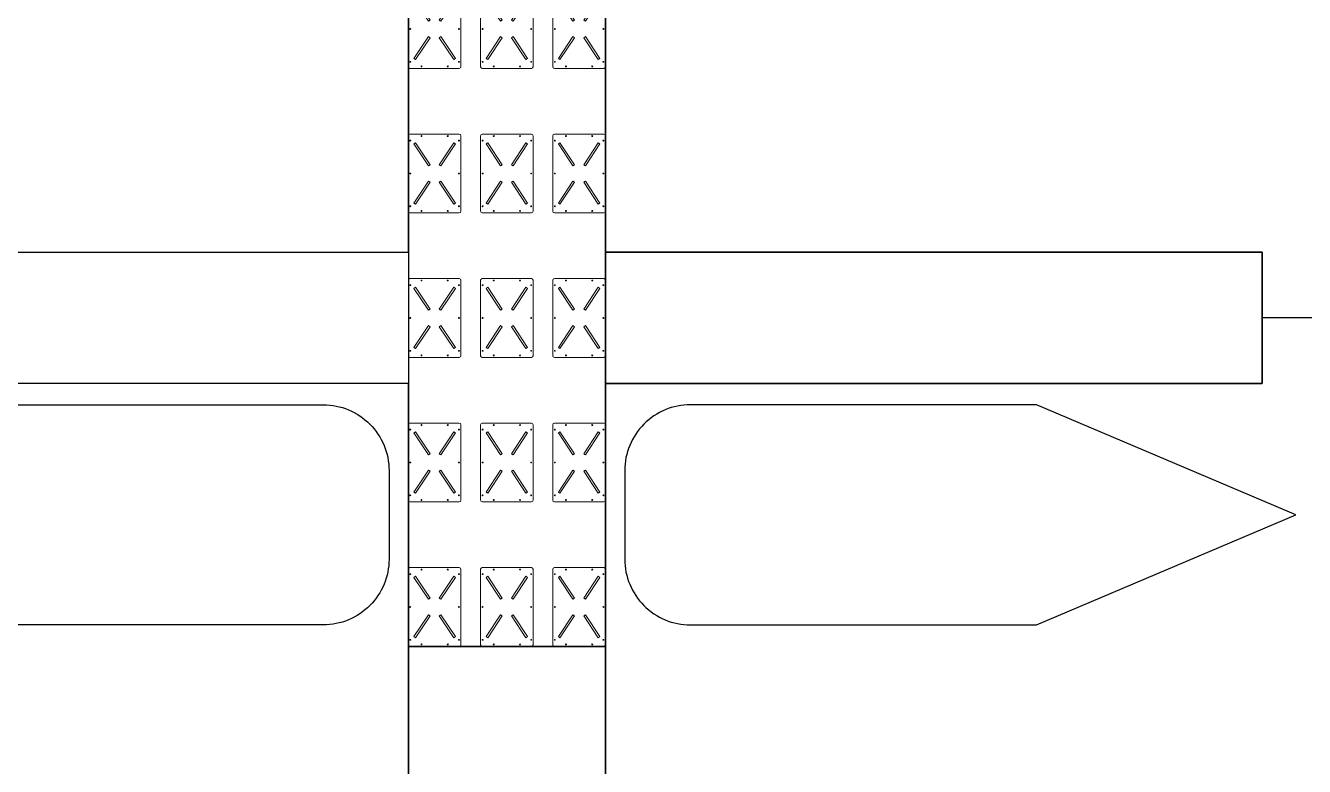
# Model space of a CAD drawing. Header units: millimetres. Extents: x -1690391 to -1305911, y 1095385 to 1536160.
# Drawn here: x -1623210 to -1603739, y 1197340 to 1208618 of the extents above; entities that cross this region are included whole.
import ezdxf

# ---------------------------------------------------------------- set-up
doc = ezdxf.new("R2010")
doc.units = ezdxf.units.MM
doc.header["$LTSCALE"] = 10
for name, color, linetype in [('W-_ANTICOLLISION防撞措施', 6, 'CONTINUOUS'), ('W-float bowl浮筒', 253, 'CONTINUOUS'), ('W-FLOAT_BOWL浮筒', 253, 'CONTINUOUS'), ('W-MOUNTING固定方式', 5, 'CONTINUOUS'), ('W-STEEL_FRAME钢架', 3, 'CONTINUOUS'), ('辅助线', 63, 'CONTINUOUS')]:
    doc.layers.add(name, color=color, linetype=linetype)

# ---------------------------------------------------------------- blocks, each defined once
blk = doc.blocks.new('$matou$00000145')
at = {"layer": 'W-float bowl浮筒', "lineweight": 0}
for p, q in [((-575, 400), (575, 400)), ((-600, -375), (-600, 375)), ((-577, 200), (-563, 200)), ((-570, 207), (-570, 193)), ((-507, 370), (-493, 370)), ((-500, 377), (-500, 363)), ((-7, 370), (7, 370)), ((0, 377), (0, 363)), ((493, 370), (507, 370)), ((500, 377), (500, 363)), ((563, 200), (577, 200)), ((570, 207), (570, 193)), ((600, 375), (600, -375)), ((-570, -193), (-570, -207)), ((570, -193), (570, -207)), ((-577, -200), (-563, -200)), ((-507, -370), (-493, -370)), ((-500, -377), (-500, -363)), ((-7, -370), (7, -370)), ((0, -377), (0, -363)), ((493, -370), (507, -370)), ((500, -377), (500, -363)), ((563, -200), (577, -200)), ((575, -400), (-575, -400))]:
    blk.add_line(p, q, dxfattribs=at)
at = {"layer": 'W-float bowl浮筒', "lineweight": 0, "ltscale": 100}
for points in [[(-450, 316), (-117, 95), (-133, 70), (-467, 291)], [(450, 316), (117, 95), (133, 70), (467, 291)], [(-450, -316), (-117, -95), (-133, -70), (-467, -291)], [(450, -316), (117, -95), (133, -70), (467, -291)]]:
    blk.add_lwpolyline(points, close=True, dxfattribs=at)
at = {"layer": 'W-float bowl浮筒', "lineweight": 0}
for centre in [(-570, 200), (-500, 370), (0, 370), (500, 370), (570, 200), (-570, -200), (570, -200), (-500, -370), (0, -370), (500, -370)]:
    blk.add_circle(centre, 7, dxfattribs=at)
for centre, start, end in [((-575, 375), 90, 180), ((575, 375), 0, 90), ((-575, -375), 180, 270), ((575, -375), 270, 0)]:
    blk.add_arc(centre, 25, start, end, dxfattribs=at)
blk = doc.blocks.new('*U337')
at = {"layer": 'W-STEEL_FRAME钢架'}
blk.add_blockref('$matou$00000145', (0, 0), dxfattribs=at)
blk = doc.blocks.new('*U338')
at = {"layer": 'W-FLOAT_BOWL浮筒', "color": 0, "linetype": 'ByBlock', "lineweight": -2, "transparency": 16777216}
for p in [(0, 2200), (2200, 2200), (4400, 2200), (6600, 2200), (8800, 2200), (0, 1100), (2200, 1100), (4400, 1100), (6600, 1100), (8800, 1100), (0, 0), (2200, 0), (4400, 0), (6600, 0), (8800, 0)]:
    blk.add_blockref('*U337', p, dxfattribs=at)

msp = doc.modelspace()

# ---------------------------------------------------------------- linework, layer by layer
at = {"layer": 'W-_ANTICOLLISION防撞措施', "flags": 128}
msp.add_lwpolyline([(-1627381.8, 1205167.1), (-1617381.8, 1205167.1), (-1617381.8, 1209166.9), (-1614381.8, 1209166.9), (-1614381.8, 1205167.1), (-1604381.8, 1205167.1), (-1604381.8, 1203167.1), (-1614381.8, 1203167.1), (-1614381.8, 1193167.1), (-1604381.8, 1193167.1), (-1604381.8, 1191167.1), (-1614381.8, 1191167.1), (-1614381.8, 1181166.9), (-1604381.8, 1181166.9), (-1604381.8, 1179166.9), (-1627381.8, 1179166.9), (-1627381.8, 1181166.9), (-1617381.8, 1181166.9), (-1617381.8, 1191167.1), (-1627381.8, 1191167.1), (-1627381.8, 1193167.1), (-1617381.8, 1193167.1), (-1617381.8, 1203167.1), (-1627381.8, 1203167.1)], close=True, dxfattribs=at)
at = {"layer": 'W-MOUNTING固定方式'}
msp.add_line((-1594809.7, 1204167.1), (-1604381.8, 1204167.1), dxfattribs=at)
at = {"layer": 'W-STEEL_FRAME钢架'}
for points in [[(-1617381.8, 1199166.9), (-1614381.8, 1199166.9), (-1614381.8, 1209166.9), (-1617381.8, 1209166.9)], [(-1627381.8, 1205167.1), (-1617381.8, 1205167.1), (-1617381.8, 1203167.1), (-1627381.8, 1203167.1)], [(-1604381.8, 1205167.1), (-1614381.8, 1205167.1), (-1614381.8, 1203167.1), (-1604381.8, 1203167.1)], [(-1617381.8, 1189166.9), (-1614381.8, 1189166.9), (-1614381.8, 1199166.9), (-1617381.8, 1199166.9)]]:
    msp.add_lwpolyline(points, close=True, dxfattribs=at)
at = {"layer": '辅助线', "elevation": 275.3}
for points in [[(-1623946.7, 1202844.9), (-1618676.2, 1202844.9, -0.4142136), (-1617676.2, 1201844.9), (-1617676.2, 1200494.9, -0.4142136), (-1618676.2, 1199494.9), (-1623946.7, 1199494.9), (-1627896.2, 1201169.9)], [(-1607816.9, 1202844.9), (-1613087.4, 1202844.9, 0.4142136), (-1614087.4, 1201844.9), (-1614087.4, 1200494.9, 0.4142136), (-1613087.4, 1199494.9), (-1607816.9, 1199494.9), (-1603867.4, 1201169.9)]]:
    msp.add_lwpolyline(points, format="xyb", close=True, dxfattribs=at)

# ---------------------------------------------------------------- block references
at = {"layer": 'W-FLOAT_BOWL浮筒', "rotation": 90}
msp.add_blockref('*U338', (-1614781.8, 1199766.9), dxfattribs=at)

doc.saveas('drawing.dxf')
